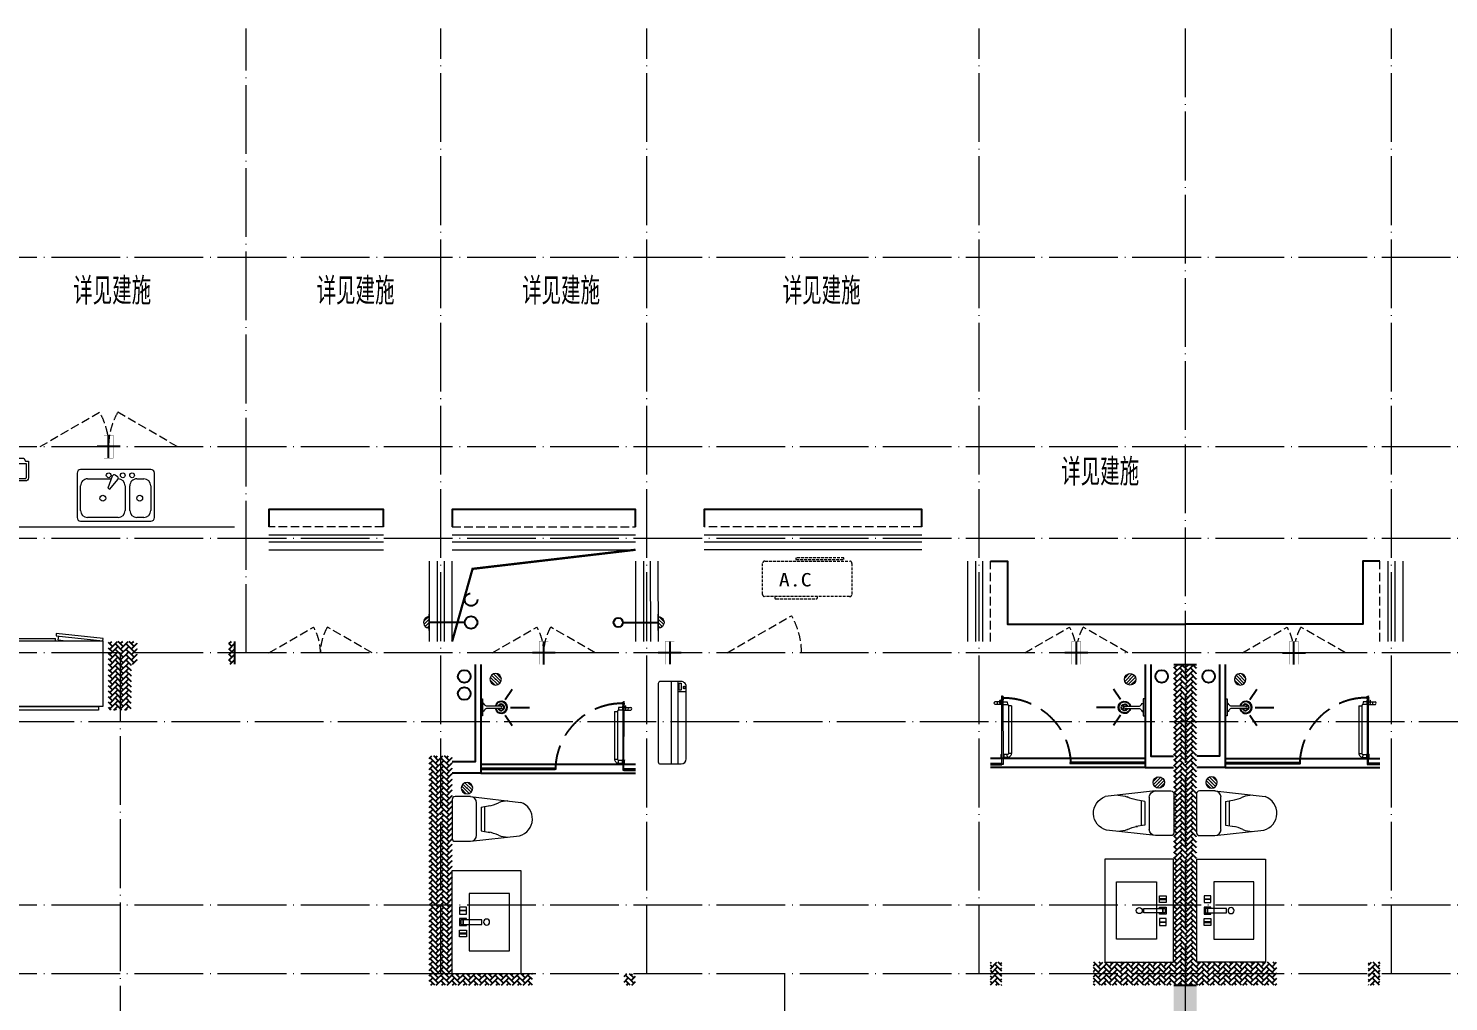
# Model space of a CAD drawing. Extents: x -518115 to 1124316, y -209821 to 1628073.
# Drawn here: x 842817 to 855217, y 447089 to 455582 of the extents above; entities that cross this region are included whole.
import ezdxf

# ---------------------------------------------------------------- set-up
doc = ezdxf.new("R2010")
doc.units = 0
doc.header["$LTSCALE"] = 1000
doc.header["$MEASUREMENT"] = 0
doc.linetypes.add('DASH', pattern=[0.35, 0.25, -0.1])
doc.linetypes.add('DOTE', pattern=[2.42, 2, -0.2, 0.02, -0.2])
for name, color, linetype in [('AH-FURNITURE', 1, 'Continuous'), ('IP-bath&kitchen-JOHNSON', 4, 'Continuous'), ('P-bath&kitchen-JOHNSON', 4, 'Continuous'), ('PUB_TEXT', 4, 'Continuous'), ('VPIPE-中水', 122, 'Continuous'), ('VPIPE-凝结', 150, 'Continuous'), ('VPIPE-废水', 31, 'Continuous'), ('VPIPE-雨水', 4, 'DASH'), ('保温', 6, 'Continuous'), ('建筑-排气道', 9, 'Continuous'), ('机电标识类', 1, 'Continuous'), ('看线', 251, 'Continuous')]:
    doc.layers.add(name, color=color, linetype=linetype)
for name, color, linetype, lineweight in [('DOTE', 19, 'DOTE', 9), ('LVTRY', 1, 'Continuous', 13), ('PUB_HATCH', 8, 'Continuous', 9), ('WINDOW', 144, 'Continuous', 15), ('平面-栏杆', 135, 'Continuous', 15), ('平面-看线', 45, 'Continuous', 15), ('平面-空调室内机', 176, 'Continuous', 9), ('平面-空调预留孔', 173, 'Continuous', 15), ('空调', 76, 'Continuous', 13), ('立面-洞口示意', 152, 'Continuous', 13)]:
    doc.layers.add(name, color=color, linetype=linetype, lineweight=lineweight)
doc.styles.add('_TCH_AXIS', font='COMPLEX', dxfattribs={"bigfont": 'GBCBIG'})
doc.styles.add('DIM_FONT', font='SIMPLEX.shx', dxfattribs={"width": 0.56})
doc.styles.add('黑体', font='')
doc.styles.get('黑体').set_extended_font_data('SimHei')
pattern_1 = [(45, (-445516.58, -596748.81), (0, 47.4157523), [100.584, -33.528]), (135, (-445492.87, -596725.102), (3e-15, 47.4157523), [100.584, -33.528])]
pattern_2 = [(45, (0, 0), (0, 47.4157523), [100.584, -33.528]), (135, (23.708, 23.708), (3e-15, 47.4157523), [100.584, -33.528])]

# ---------------------------------------------------------------- blocks, each defined once
blk = doc.blocks.new('A$C7A951E79')
at = {"layer": 'LVTRY'}
for p, q in [((-7, 49), (-49, 7)), ((0, 28), (-47, -18)), ((0, 0), (-35, -35)), ((0, -71), (0, 71)), ((0, -28), (-18, -47))]:
    blk.add_line(p, q, dxfattribs=at)
blk.add_arc((0, 0), 49.9, 89.9757, 269.9757, dxfattribs=at)
blk.add_point((0, 0), dxfattribs=at)
blk = doc.blocks.new('A$C42425DA4')
blk.add_blockref('A$C7A951E79', (13800, 0))
at = {"xscale": -1}
blk.add_blockref('A$C7A951E79', (15800, 0), dxfattribs=at)
blk = doc.blocks.new('gsergvr')
at = {"layer": '平面-空调预留孔', "linetype": 'DASH', "ltscale": 0.1}
for p, q in [((34075, 17176), (34075, 17166)), ((34085, 17156), (34438, 17156)), ((34448, 17166), (34448, 17176))]:
    blk.add_line(p, q, dxfattribs=at)
blk.add_lwpolyline([(34729, 17176), (33989, 17176, -0.414214), (33969, 17196), (33969, 17466, -0.414214), (33989, 17486), (34729, 17486, -0.414214), (34749, 17466), (34749, 17196, -0.414214)], format="xyb", close=True, dxfattribs=at)
blk.add_lwpolyline([(34679, 17515), (34260, 17515), (34260, 17500), (34679, 17500)], close=True, dxfattribs=at)
for centre, start, end in [((34085, 17166), 180, 270), ((34438, 17166), 270, 0)]:
    blk.add_arc(centre, 10, start, end, dxfattribs=at)
at = {"layer": '平面-空调预留孔', "color": 251, "linetype": 'DASH', "ltscale": 0.1, "true_color": 0x636466, "style": '黑体', "width": 1.2}
blk.add_text('A.C', height=117, dxfattribs=at).set_placement((34111, 17265))
blk = doc.blocks.new('rtyryrtyeeretee')
at = {"layer": '平面-空调预留孔'}
blk.add_blockref('gsergvr', (635673, 326706), dxfattribs=at)
blk = doc.blocks.new('dongkong')
blk.add_wipeout([(-603756, 210771), (-603756, 210571), (-603836, 210571), (-603836, 210771)])
at = {"layer": '机电标识类', "color": 250, "linetype": 'DASH', "ltscale": 400}
for p, q in [((-603796, 210771), (-603796, 210571)), ((-603896, 210671), (-603696, 210671))]:
    blk.add_line(p, q, dxfattribs=at)
at = {"layer": '空调', "color": 6, "linetype": 'DASH', "const_width": 2}
blk.add_lwpolyline([(-603756, 210771), (-603756, 210571), (-603836, 210571), (-603836, 210771)], close=True, dxfattribs=at)
blk = doc.blocks.new('A$C718F517F')
at = {"layer": '保温', "linetype": 'ByBlock', "ltscale": 10}
h = blk.add_hatch(dxfattribs=at)
h.set_pattern_fill('AR-HBONE', color=251, scale=55)
h.set_pattern_definition(pattern_1)
edge = h.paths.add_edge_path()
edge.add_line((200, 5100), (200, 7700))
edge.add_line((200, 7700), (0, 7700))
edge.add_line((0, 7700), (0, 5100))
edge.add_line((0, 5100), (200, 5100))
h = blk.add_hatch(dxfattribs=at)
h.set_pattern_fill('AR-HBONE', color=251, scale=55)
h.set_pattern_definition(pattern_1)
edge = h.paths.add_edge_path()
edge.add_line((900, 4900), (900, 5100))
edge.add_line((900, 5100), (-700, 5100))
edge.add_line((-700, 5100), (-700, 4900))
edge.add_line((-700, 4900), (900, 4900))
at = {"layer": '保温', "linetype": 'Continuous', "ltscale": 10}
h = blk.add_hatch(dxfattribs=at)
h.set_pattern_fill('HEX', color=251, scale=10, angle=90, style=0)
h.set_pattern_definition([(90, (-503782.47, -516048.461), (-16.49778, 1e-15), [9.525, -19.05]), (210, (-503782.47, -516048.461), (8.24889, -14.2874966), [9.525, -19.05]), (150, (-503782.47, -516038.936), (-8.24889, -14.2874966), [9.525, -19.05])])
h.paths.add_polyline_path([(0, 0), (200, 0), (200, 4900), (0, 4900)])
at = {"layer": '保温', "color": 251, "linetype": 'ByBlock', "ltscale": 10}
for p, q in [((0, 7700), (200, 7700)), ((0, 4900), (200, 4900)), ((0, 0), (200, 0))]:
    blk.add_line(p, q, dxfattribs=at)
blk = doc.blocks.new('rrrrrrrrrrrra')
for p, q in [((-112, 459), (-112, 324)), ((253, 484), (-87, 484)), ((278, 324), (278, 459)), ((-112, 324), (-64, -103)), ((-59, 271), (224, 271)), ((278, 324), (228, -116)), ((-21, 232), (-34, 154)), ((191, 200), (-26, 200)), ((186, 232), (-21, 232)), ((186, 232), (199, 154))]:
    blk.add_line(p, q)
for centre, radius, start, end in [((-87, 459), 25, 90, 180), ((253, 459), 25, 0, 90), ((-59, 324), 53.3, 180, 270), ((224, 324), 53.3, 270, 0), ((-323, 210), 294, 333.5369, 351.4828), ((488, 210), 294, 188.5172, 206.4631), ((149, -3), 224, 158.5202, 180), ((16, -3), 224, 0, 21.4798), ((84, -64), 153, 195.0773, 340.1181)]:
    blk.add_arc(centre, radius, start, end)
blk = doc.blocks.new('A$C1E0F638F')
for points in [[(500, 435), (500, 85), (0, 85), (0, 435)], [(270, 30), (230, 30), (230, 195), (270, 195)], [(120, 0), (180, 0), (180, 60), (120, 60)], [(147, 55), (153, 55), (153, 5), (147, 5)], [(230, 30), (270, 30), (270, 10), (230, 10)], [(380, 0), (320, 0), (320, 60), (380, 60)], [(353, 55), (347, 55), (347, 5), (353, 5)]]:
    blk.add_lwpolyline(points, close=True)
blk.add_lwpolyline([(270, 60), (280, 60), (280, 0), (220, 0), (220, 60), (230, 60)])
blk.add_circle((250, 236), 26)
blk = doc.blocks.new('$lvtry$00000171')
for p, q in [((-74, 11), (-11, 74)), ((-70, -27), (27, 70)), ((-53, -53), (53, 53)), ((-27, -70), (70, 27)), ((11, -74), (74, -11))]:
    blk.add_line(p, q)
blk.add_circle((0, 0), 75)
blk.add_point((0, 0))
blk = doc.blocks.new('135')
blk.add_hatch(color=256).paths.add_polyline_path([(5, 2), (4, -1), (-5, 2), (-4, 5)])
for p, q in [((-6, 19), (-3, 19)), ((-3, 19), (-6, 19)), ((-6, 3), (5, -2)), ((-6, 3), (-5, 3)), ((-5, 11), (-5, 31)), ((5, 11), (-5, 11)), ((5, 10), (-5, 10)), ((-5, 3), (-4, 6)), ((-4, 6), (5, 2)), ((0, 0), (0, 39)), ((6, 19), (3, 19)), ((3, 19), (6, 19)), ((4, -1), (5, 2)), ((5, 11), (5, 32)), ((4, -1), (6, -2))]:
    blk.add_line(p, q)
for centre, radius, start, end in [((6, 16), 13.5, 151.0147, 204.8403), ((13, 4), 20.5, 163.0924, 182.0012), ((-6, 4), 1, 184.2275, 248.4661), ((-5, 22), 0.5, 335.7643, 151.0147), ((4, 18), 9.42, 155.7643, 171.9773), ((9, 15), 14.6, 166.278, 198.0953), ((14, 4), 19.5, 163.7443, 182.5269), ((-5, 3), 0.5, 181.9385, 247.2597), ((5, 22), 0.5, 29.8425, 204.574), ((-6, 17), 11.7, 10.475, 24.574), ((-6, 15), 12.4, 338.6449, 16.0476), ((29, 7), 24, 172.9439, 199.2318), ((-6, 16), 13.4, 334.9111, 29.8425), ((26, 6), 20.6, 169.1454, 199.9526), ((6, -1), 1.17, 247.4597, 19.9526), ((6, -1), 0.5, 247.4597, 19.2318)]:
    blk.add_arc(centre, radius, start, end)
blk.add_open_spline([(-5, 31), (-4, 31), (-2, 33), (1, 29), (3, 31), (5, 32)], degree=3, knots=[0, 0, 0, 0, 3.066329, 6.218313, 11.124135, 11.124135, 11.124135, 11.124135])
blk = doc.blocks.new('SDFAWERAWER')
at = {"layer": 'LVTRY', "color": 1}
for p, q in [((593941, -1242210), (593784, -1242595)), ((593965, -1242220), (593807, -1242604)), ((593941, -1242210), (593965, -1242220)), ((593988, -1242191), (593978, -1242214)), ((594007, -1242226), (593978, -1242214)), ((594017, -1242203), (593988, -1242191)), ((594016, -1242220), (594027, -1242193)), ((594016, -1242220), (594022, -1242223)), ((594026, -1242204), (594018, -1242222)), ((594018, -1242222), (594021, -1242220)), ((594025, -1242211), (594021, -1242220)), ((594023, -1242221), (594022, -1242223)), ((594022, -1242223), (594024, -1242222)), ((594023, -1242211), (594030, -1242194)), ((594024, -1242221), (594024, -1242222)), ((594025, -1242211), (594031, -1242197)), ((594027, -1242193), (594033, -1242195)), ((594030, -1242194), (594031, -1242197)), ((594032, -1242197), (594033, -1242195)), ((594033, -1242195), (594034, -1242197)), ((594034, -1242198), (594034, -1242197)), ((594047, -1242201), (594036, -1242229)), ((594036, -1242229), (594039, -1242230)), ((594037, -1242211), (594088, -1242232)), ((594039, -1242230), (594045, -1242214)), ((594039, -1242230), (594042, -1242228)), ((594042, -1242228), (594051, -1242205)), ((594050, -1242202), (594043, -1242218)), ((594047, -1242201), (594050, -1242202)), ((594050, -1242202), (594051, -1242205)), ((594057, -1242246), (594067, -1242223)), ((594028, -1242234), (594078, -1242255)), ((593784, -1242595), (593807, -1242604)), ((593803, -1242641), (593813, -1242618)), ((593803, -1242641), (593833, -1242653)), ((593813, -1242618), (593842, -1242630)), ((593842, -1242630), (593833, -1242653)), ((593834, -1242656), (593833, -1242653)), ((593845, -1242629), (593834, -1242656)), ((593836, -1242657), (593834, -1242656)), ((593848, -1242630), (593836, -1242657)), ((593845, -1242629), (593842, -1242630)), ((593848, -1242630), (593845, -1242629)), ((593847, -1242662), (593858, -1242634)), ((593847, -1242662), (593850, -1242663)), ((593850, -1242663), (593861, -1242635)), ((593852, -1242662), (593862, -1242637)), ((593858, -1242634), (593861, -1242635)), ((593861, -1242635), (593862, -1242637))]:
    blk.add_line(p, q, dxfattribs=at)
blk.add_lwpolyline([(593823, -1242717), (594046, -1242174), (594037, -1242170), (593814, -1242713)], close=True, dxfattribs=at)
blk.add_arc((594075, -1242240), 15.3, 281.7932, 33.7019, dxfattribs=at)
for centre, major_axis, start_param, end_param in [((593974, -1242224), (3.93, 9.6), 0, 1.570796), ((593817, -1242608), (13.5, 33.1), 1.570796, 3.141593), ((593817, -1242608), (3.93, 9.6), 1.570796, 3.141593)]:
    blk.add_ellipse(centre, major_axis=major_axis, ratio=1, start_param=start_param, end_param=end_param, dxfattribs=at)
at = {"layer": 'P-bath&kitchen-JOHNSON', "color": 8, "linetype": 'DASH'}
blk.add_arc((593810, -1242714), 586, 67.5369, 157.1325, dxfattribs=at)
at = {"layer": 'LVTRY', "color": 1, "xscale": -1, "rotation": 157.7329157530927}
blk.add_blockref('135', (594045, -1242162), dxfattribs=at)
blk = doc.blocks.new('A$C5DCB2F21')
at = {"layer": 'IP-bath&kitchen-JOHNSON', "color": 8}
for p, q in [((-68, -213), (-158, -275)), ((68, -213), (158, -275)), ((0, -261), (0, -425))]:
    blk.add_line(p, q, dxfattribs=at)
at = {"layer": 'IP-bath&kitchen-JOHNSON', "color": 250}
for centre, major_axis, ratio, start_param, end_param in [((0, -179), (-51, 0), 0.990052, -1.36297, 4.504563), ((0, -178), (-26.8, 0), 0.994812, -1.167677, 4.309269)]:
    blk.add_ellipse(centre, major_axis=major_axis, ratio=ratio, start_param=start_param, end_param=end_param, dxfattribs=at)
at = {"layer": 'LVTRY', "color": 1}
for p, q in [((74, 0), (-74, 0)), ((-10, -174), (-10, -49)), ((11, -174), (11, -49))]:
    blk.add_line(p, q, dxfattribs=at)
blk.add_lwpolyline([(74, 0), (74, -16), (-74, -16), (-74, 0)], dxfattribs=at)
for points in [[(-26, -31, -0.364142), (-38, -16, -0.020495)], [(-10, -49, 0.214893), (-26, -31, 7.649644)], [(11, -49, -0.21439), (26, -31, -7.649644)], [(26, -31, 0.364142), (38, -16, 0.020495)]]:
    blk.add_lwpolyline(points, format="xyb", dxfattribs=at)
blk.add_arc((0, -174), 10.5, 180, 0, dxfattribs=at)
for centre, major_axis, ratio, start_param, end_param in [((0, -181), (53.6, 0), 0.987577, 1.76809, 7.656688), ((-12, -165), (0, 1.43), 0.85, -1.570796, 4.712389), ((-12, -189), (0, 1.43), 0.85, 4.712389, 10.995574), ((12, -165), (0, 1.43), 0.85, 4.712389, 10.995574), ((12, -189), (0, 1.43), 0.85, 4.712389, 10.995574)]:
    blk.add_ellipse(centre, major_axis=major_axis, ratio=ratio, start_param=start_param, end_param=end_param, dxfattribs=at)
blk = doc.blocks.new('DSGDFGF')
at = {"layer": 'IP-bath&kitchen-JOHNSON'}
for p, q in [((676542, 342985), (677892, 342985)), ((676542, 342950), (677192, 342950)), ((676542, 342940), (677192, 342940)), ((676542, 342905), (677892, 342905)), ((677192, 342940), (677192, 342950)), ((677892, 342940), (677792, 342940)), ((677792, 342930), (677792, 342940)), ((677892, 342930), (677792, 342930))]:
    blk.add_line(p, q, dxfattribs=at)
at = {"layer": 'IP-bath&kitchen-JOHNSON', "color": 8}
for points in [[(676542, 343855), (676542, 342905), (676292, 342905)], [(676492, 343855), (676492, 343005), (676292, 343005)]]:
    blk.add_lwpolyline(points, dxfattribs=at)
at = {"layer": 'LVTRY', "color": 1}
blk.add_lwpolyline([(676892, 341155), (676292, 341155), (676292, 342055), (676892, 342055)], close=True, dxfattribs=at)
at = {"layer": 'IP-bath&kitchen-JOHNSON'}
for name, p, rotation in [('A$C5DCB2F21', (676542, 343480), 90.00848852444699), ('SDFAWERAWER', (-342526, 1268091), 22.25976934310714)]:
    blk.add_blockref(name, p, dxfattribs=dict(at, rotation=rotation))
at = {"layer": 'LVTRY', "xscale": -0.6666666667107826, "yscale": 0.6666666667107826}
for p in [(676672, 343725), (676422, 342775)]:
    blk.add_blockref('$lvtry$00000171', p, dxfattribs=at)
at = {"layer": 'LVTRY', "color": 1, "extrusion": (0, 0, -1), "xscale": -1, "zscale": -1, "rotation": 270}
blk.add_blockref('rrrrrrrrrrrra', (-676776, 342423), dxfattribs=at)
at = {"layer": 'LVTRY', "color": 1, "xscale": -1, "rotation": 270}
blk.add_blockref('A$C1E0F638F', (676357, 341356), dxfattribs=at)
blk = doc.blocks.new('A$C001338C2')
for p, q in [((0, 249), (0, 22)), ((845, 304), (55, 304)), ((109, 215), (109, 304)), ((900, 22), (900, 249)), ((22, 0), (878, 0))]:
    blk.add_line(p, q)
at = {"lineweight": 5}
for p, q in [((900, 215), (0, 215)), ((900, 143), (0, 143))]:
    blk.add_line(p, q, dxfattribs=at)
for points in [[(89, 226), (22, 226, -0.414214), (17, 232), (17, 243, -0.414214), (22, 249), (89, 249, -0.414214), (95, 243), (95, 232, -0.414214)], [(73, 275), (57, 275, -0.414214), (51, 281), (51, 283, -0.414214), (57, 289), (73, 289, -0.414214), (79, 283), (79, 281, -0.414214)]]:
    blk.add_lwpolyline(points, format="xyb", close=True)
for centre, radius, start, end in [((55, 249), 55, 90, 180), ((845, 249), 55, 360, 90), ((22, 22), 22, 180, 270), ((878, 22), 22, 270, 360)]:
    blk.add_arc(centre, radius, start, end)
blk = doc.blocks.new('GDFGDGRD')
at = {"layer": '保温', "linetype": 'ByBlock', "ltscale": 10}
h = blk.add_hatch(dxfattribs=at)
h.set_pattern_fill('AR-HBONE', color=251, scale=55)
h.set_pattern_definition(pattern_2)
h.paths.add_polyline_path([(436215, 372424), (436217, 373024), (436417, 373024), (436415, 372424)])
h = blk.add_hatch(dxfattribs=at)
h.set_pattern_fill('AR-HBONE', color=251, scale=55)
h.set_pattern_definition(pattern_2)
h.paths.add_polyline_path([(436417, 372824), (436417, 373024), (436467, 373024), (436467, 372824)])
h = blk.add_hatch(dxfattribs=at)
h.set_pattern_fill('AR-HBONE', color=251, scale=55)
h.set_pattern_definition(pattern_2)
h.paths.add_polyline_path([(437267, 372824), (437267, 373024), (437317, 373024), (437317, 372824)])
h = blk.add_hatch(dxfattribs=at)
h.set_pattern_fill('AR-HBONE', color=251, scale=55)
h.set_pattern_definition(pattern_2)
h.paths.add_polyline_path([(439017, 370024), (439017, 372024), (439217, 372024), (439217, 370024)])
h = blk.add_hatch(dxfattribs=at)
h.set_pattern_fill('AR-HBONE', color=251, scale=55)
h.set_pattern_definition(pattern_2)
h.paths.add_polyline_path([(443916, 370024), (443916, 370224), (444016, 370224), (444016, 370024)])
h = blk.add_hatch(dxfattribs=at)
h.set_pattern_fill('AR-HBONE', color=251, scale=55)
h.set_pattern_definition(pattern_2)
h.paths.add_polyline_path([(439217, 370024), (439217, 370124), (439917, 370124), (439917, 370024)])
h = blk.add_hatch(dxfattribs=at)
h.set_pattern_fill('AR-HBONE', color=251, scale=55)
h.set_pattern_definition(pattern_2)
h.paths.add_polyline_path([(440717, 370024), (440717, 370124), (440817, 370124), (440817, 370024)])
at = {"layer": '保温', "color": 251, "linetype": 'ByBlock', "ltscale": 10}
blk.add_line((437317, 373024), (437317, 372824), dxfattribs=at)
blk = doc.blocks.new('GDGDRGDGRD')
at = {"layer": 'IP-bath&kitchen-JOHNSON'}
for p, q in [((490533, 524228), (491883, 524228)), ((490533, 524193), (491183, 524193)), ((490533, 524183), (491183, 524183)), ((491183, 524183), (491183, 524193)), ((491883, 524183), (491783, 524183)), ((491783, 524173), (491783, 524183)), ((491883, 524173), (491783, 524173)), ((490533, 524148), (491883, 524148))]:
    blk.add_line(p, q, dxfattribs=at)
at = {"layer": 'IP-bath&kitchen-JOHNSON', "color": 8}
for points in [[(490533, 525048), (490533, 524148), (490283, 524148)], [(490483, 525048), (490483, 524248), (490283, 524248)]]:
    blk.add_lwpolyline(points, dxfattribs=at)
at = {"layer": 'LVTRY', "color": 1}
blk.add_lwpolyline([(490883, 522448), (490283, 522448), (490283, 523348), (490883, 523348)], close=True, dxfattribs=at)
at = {"layer": 'IP-bath&kitchen-JOHNSON'}
for name, p, rotation in [('A$C5DCB2F21', (490533, 524673), 90.008488524447), ('SDFAWERAWER', (-528536, 1449334), 22.25976934310711)]:
    blk.add_blockref(name, p, dxfattribs=dict(at, rotation=rotation))
at = {"layer": 'LVTRY', "xscale": -0.6666666667107826, "yscale": 0.6666666667107826}
for p in [(490663, 524918), (490413, 524018)]:
    blk.add_blockref('$lvtry$00000171', p, dxfattribs=at)
at = {"layer": 'LVTRY', "color": 1, "extrusion": (0, 0, -1), "xscale": -1, "zscale": -1, "rotation": 270}
blk.add_blockref('rrrrrrrrrrrra', (-490766, 523666), dxfattribs=at)
at = {"layer": 'LVTRY', "color": 1, "xscale": -1, "rotation": 270}
blk.add_blockref('A$C1E0F638F', (490347, 522649), dxfattribs=at)
blk = doc.blocks.new('rtyg7uyhg')
at = {"layer": 'LVTRY'}
for p, q in [((193590, 45458), (193590, 45069)), ((194235, 45489), (193621, 45489)), ((193682, 45407), (193888, 45407)), ((193896, 45430), (193858, 45326)), ((193875, 45316), (193946, 45401)), ((193926, 45440), (193940, 45432)), ((194112, 45407), (194173, 45407)), ((194265, 45069), (194265, 45458)), ((193621, 45131), (193621, 45346)), ((193858, 45326), (193875, 45316)), ((194010, 45346), (194010, 45131)), ((194051, 45131), (194051, 45346)), ((194235, 45346), (194235, 45131)), ((193621, 45039), (194235, 45039)), ((193948, 45069), (193682, 45069)), ((194173, 45069), (194112, 45069))]:
    blk.add_line(p, q, dxfattribs=at)
for centre, radius in [((193866, 45438), 20.5), ((193989, 45438), 20.5), ((194071, 45438), 20.5), ((193815, 45238), 25.6), ((194137, 45238), 25.6)]:
    blk.add_circle(centre, radius, dxfattribs=at)
for centre, radius, start, end in [((193621, 45458), 30.7, 90, 180), ((193682, 45346), 61.4, 90, 180), ((193916, 45423), 20.5, 60, 159.4623), ((193930, 45414), 20.5, 320.5377, 60), ((193948, 45346), 61.4, 360, 90), ((194112, 45346), 61.4, 90, 180), ((194173, 45346), 61.4, 360, 90), ((194235, 45458), 30.7, 360, 90), ((193621, 45069), 30.7, 180, 270), ((193682, 45131), 61.4, 180, 270), ((193948, 45131), 61.4, 270, 360), ((194112, 45131), 61.4, 180, 270), ((194173, 45131), 61.4, 270, 360), ((194235, 45069), 30.7, 270, 360)]:
    blk.add_arc(centre, radius, start, end, dxfattribs=at)
at = {"layer": 'LVTRY', "style": 'DIM_FONT', "width": 0.8, "flags": 9}
for tag in ['YSIZE', 'XSIZE']:
    blk.add_attdef(tag, (193928, 45488), '', height=0.5, rotation=90, dxfattribs=at)
blk = doc.blocks.new('A$C60D053AF')
at = {"layer": 'AH-FURNITURE', "color": 8}
for p, q in [((233, -90), (128, -90)), ((233, -110), (128, -110)), ((193, -71), (328, -71)), ((193, -91), (328, -91)), ((245, -129), (245, -122)), ((265, -129), (265, -122)), ((342, -97), (370, -143)), ((356, -83), (384, -129)), ((255, -281), (255, -251)), ((255, -281), (393, -281)), ((393, -281), (393, -251))]:
    blk.add_line(p, q, dxfattribs=at)
for points in [[(170, -68, 1), (170, -94), (193, -94), (193, -68)], [(234, -251), (414, -251, 0.414214), (424, -241), (424, -111, 0.414214), (414, -101), (234, -101, 0.414214), (224, -111), (224, -241, 0.414214)], [(268, -122), (268, -107, 0.414214), (248, -87), (233, -87), (233, -113), (242, -113), (242, -122)], [(242, -152, 1), (268, -152), (268, -129), (242, -129)], [(384, -161, 1), (402, -143), (386, -127), (368, -145)]]:
    blk.add_lwpolyline(points, format="xyb", close=True, dxfattribs=at)
for centre, radius in [((100, -100), 30), ((255, -152), 15), ((255, -152), 10), ((393, -152), 15), ((393, -152), 10)]:
    blk.add_circle(centre, radius, dxfattribs=at)
for radius in [40, 20]:
    blk.add_arc((328, -111), radius, 45, 90, dxfattribs=at)
blk = doc.blocks.new('A-Kitchen-7')
at = {"layer": 'LVTRY'}
for p, q in [((-519, 780), (-7, 834)), ((-515, 756), (-519, 780)), ((-4, 811), (-515, 756)), ((-29, 767), (-35, 806)), ((-7, 834), (-4, 811)), ((515, 780), (0, 780)), ((0, 756), (0, 780)), ((515, 756), (515, 780)), ((515, 756), (-515, 756)), ((-515, 756), (-515, 40)), ((-486, 761), (-485, 756)), ((-29, 767), (-112, 756)), ((515, 40), (515, 756)), ((-515, 40), (515, 40))]:
    blk.add_line(p, q, dxfattribs=at)
blk.add_lwpolyline([(-469, 40), (-469, 0), (469, 0), (469, 40)], close=True, dxfattribs=at)
blk = doc.blocks.new('*U66')
h = blk.add_hatch(color=5)
h.set_gradient(color1=(0, 0, 255), rotation=180, tint=1)
h.paths.add_polyline_path([(0, 0), (-6.35, -6.35), (-6.35, -2.159), (-15, -2.159), (-15, 2.159), (-6.35, 2.159), (-6.35, 6.35)])
at = {"color": 0, "linetype": 'Continuous'}
blk.add_lwpolyline([(0, 0), (-6.35, -6.35), (-6.35, -2.159), (-15, -2.159), (-15, 2.159), (-6.35, 2.159), (-6.35, 6.35)], close=True, dxfattribs=at)
blk = doc.blocks.new('sgrsefv')
at = {"layer": 'PUB_HATCH'}
blk.add_hatch(color=256, dxfattribs=at).paths.add_polyline_path([(1112933, 840916), (1112933, 840646), (1113073, 840646), (1113073, 840661), (1112968, 840661), (1112948, 840681), (1112948, 840881), (1112968, 840901), (1113288, 840901), (1113308, 840881), (1113308, 840681), (1113288, 840661), (1113183, 840661), (1113183, 840646), (1113323, 840646), (1113323, 840916)])
at = {"layer": 'LVTRY', "color": 1}
for p, q in [((1113073, 840661), (1113073, 840646)), ((1113183, 840661), (1113183, 840646))]:
    blk.add_line(p, q, dxfattribs=at)
for points in [[(1112918, 840931), (1113338, 840931), (1113338, 840631), (1112918, 840631)], [(1112933, 840916), (1113323, 840916), (1113323, 840646), (1112933, 840646)], [(1113288, 840661), (1112968, 840661), (1112948, 840681), (1112948, 840881), (1112968, 840901), (1113288, 840901), (1113308, 840881), (1113308, 840681), (1113288, 840661)]]:
    blk.add_lwpolyline(points, close=True, dxfattribs=at)
at = {"layer": '立面-洞口示意'}
blk.add_lwpolyline([(1112918, 840931), (1113182, 840837), (1113338, 840631)], dxfattribs=at)
at = {"layer": '建筑-排气道', "xscale": -5, "yscale": 5, "zscale": 5, "rotation": 270}
blk.add_blockref('*U66', (1113118, 840599), dxfattribs=at)
blk = doc.blocks.new('FRSDFDGDGDRGDR')
at = {"layer": '平面-空调预留孔'}
for p, q in [((699612, 775044), (699612, 775441)), ((699619, 775448), (699746, 775448)), ((699746, 775448), (699746, 775355)), ((699720, 775342), (699720, 775143)), ((699727, 775349), (699740, 775349)), ((699727, 775136), (699740, 775136)), ((699746, 775130), (699746, 775037)), ((699746, 775037), (699619, 775037))]:
    blk.add_line(p, q, dxfattribs=at)
blk.add_lwpolyline([(699766, 775167), (699793, 775154), (699793, 775057), (699766, 775044), (699766, 775018), (699619, 775018, -0.414214), (699593, 775044), (699593, 775441, -0.414214), (699619, 775468), (699766, 775468), (699766, 775441), (699793, 775428), (699793, 775332), (699766, 775318)], format="xyb", close=True, dxfattribs=at)
for centre, radius in [((699740, 775243), 15.8), ((699740, 775332), 10.6), ((699740, 775154), 10.6)]:
    blk.add_circle(centre, radius, dxfattribs=at)
for centre, start, end in [((699619, 775441), 90, 180), ((699727, 775342), 90, 180), ((699740, 775355), 270, 360), ((699727, 775143), 180, 270), ((699740, 775130), 0, 90), ((699619, 775044), 180, 270)]:
    blk.add_arc(centre, 6.6, start, end, dxfattribs=at)
blk = doc.blocks.new('GDGDRGDRGRD')
at = {"layer": 'LVTRY', "color": 251}
for p, q in [((430081, 371515), (429865, 371758)), ((430335, 371758), (429865, 371758)), ((429865, 371758), (429865, 370858)), ((430235, 370858), (430235, 371758)), ((430335, 371515), (430081, 371515)), ((430081, 371515), (430081, 371100)), ((429865, 370858), (430081, 371100)), ((430081, 371100), (430335, 371100)), ((429865, 370858), (430335, 370858))]:
    blk.add_line(p, q, dxfattribs=at)
at = {"layer": 'LVTRY'}
for p, q in [((429915, 370948), (429915, 371668)), ((429925, 371678), (430325, 371678)), ((429995, 371628), (429995, 371418)), ((430000, 371628), (430000, 371418)), ((430290, 371638), (430005, 371638)), ((430290, 371633), (430005, 371633)), ((430045, 371658), (430045, 371568)), ((430050, 371658), (430045, 371658)), ((430050, 371568), (430050, 371658)), ((430195, 371418), (430195, 371628)), ((430200, 371418), (430200, 371628)), ((430235, 371668), (430235, 370948)), ((429975, 371526), (430102, 371526)), ((429975, 371521), (429975, 371526)), ((430102, 371521), (429975, 371521)), ((430045, 371568), (430050, 371568)), ((430220, 371526), (430092, 371526)), ((430092, 371526), (430092, 371521)), ((430092, 371521), (430220, 371521)), ((430102, 371526), (430102, 371521)), ((430220, 371521), (430220, 371526)), ((430235, 371100), (430235, 371515)), ((430005, 371413), (430290, 371413)), ((430005, 371408), (430290, 371408)), ((430045, 371388), (430045, 371478)), ((430045, 371478), (430050, 371478)), ((430050, 371388), (430045, 371388)), ((430050, 371478), (430050, 371388)), ((429935, 371358), (429974, 371358)), ((429935, 371258), (429974, 371258)), ((429955, 371339), (429955, 371378)), ((429955, 371239), (429955, 371278)), ((429995, 370988), (429995, 371198)), ((430000, 370988), (430000, 371198)), ((430005, 371208), (430290, 371208)), ((430005, 371203), (430290, 371203)), ((430045, 371228), (430045, 371138)), ((430050, 371228), (430045, 371228)), ((430045, 371138), (430050, 371138)), ((430050, 371138), (430050, 371228)), ((430195, 371198), (430195, 370988)), ((430200, 371198), (430200, 370988)), ((430102, 371096), (429975, 371096)), ((429975, 371096), (429975, 371091)), ((429975, 371091), (430102, 371091)), ((430045, 370958), (430045, 371048)), ((430045, 371048), (430050, 371048)), ((430050, 371048), (430050, 370958)), ((430092, 371091), (430092, 371096)), ((430092, 371096), (430220, 371096)), ((430220, 371091), (430092, 371091)), ((430102, 371091), (430102, 371096)), ((430220, 371096), (430220, 371091)), ((430325, 370938), (429925, 370938)), ((430290, 370983), (430005, 370983)), ((430290, 370978), (430005, 370978)), ((430050, 370958), (430045, 370958))]:
    blk.add_line(p, q, dxfattribs=at)
blk.add_lwpolyline([(429609, 370758), (429735, 370758), (429735, 371758), (427635, 371758)], dxfattribs=at)
for centre, radius in [((430147, 371523), 29.7), ((430147, 371523), 11.7), ((429955, 371358), 17), ((429955, 371258), 17), ((430147, 371093), 29.7), ((430147, 371093), 11.7)]:
    blk.add_circle(centre, radius, dxfattribs=at)
for centre, radius, start, end in [((429925, 371668), 10, 90, 180), ((430005, 371628), 10, 90, 180), ((430005, 371628), 5, 90, 180), ((430190, 371628), 10, 0, 90), ((430190, 371628), 5, 0, 90), ((430225, 371668), 10, 0, 90), ((430047, 371523), 56.7, 2.2742, 87.7258), ((430047, 371523), 52.2, 2.4704, 87.5296), ((430047, 371523), 56.7, 272.2742, 357.7258), ((430047, 371523), 52.2, 272.4704, 357.5296), ((430147, 371523), 56.7, 92.2742, 177.7258), ((430147, 371523), 56.7, 182.2742, 267.7258), ((430147, 371523), 52.2, 92.4704, 177.5296), ((430147, 371523), 52.2, 182.4704, 267.5296), ((430005, 371418), 10, 180, 270), ((430005, 371418), 5, 180, 270), ((430190, 371418), 5, 270, 0), ((430190, 371418), 10, 270, 0), ((430005, 371198), 10, 90, 180), ((430005, 371198), 5, 90, 180), ((430047, 371093), 56.7, 2.2742, 87.7258), ((430047, 371093), 52.2, 2.4704, 87.5296), ((430147, 371093), 56.7, 92.2742, 177.7258), ((430147, 371093), 52.2, 92.4704, 177.5296), ((430190, 371198), 10, 0, 90), ((430190, 371198), 5, 0, 90), ((430047, 371093), 56.7, 272.2742, 357.7258), ((430047, 371093), 52.2, 272.4704, 357.5296), ((430147, 371093), 56.7, 182.2742, 267.7258), ((430147, 371093), 52.2, 182.4704, 267.5296), ((429925, 370948), 10, 180, 270), ((430005, 370988), 10, 180, 270), ((430005, 370988), 5, 180, 270), ((430190, 370988), 5, 270, 0), ((430190, 370988), 10, 270, 0), ((430225, 370948), 10, 270, 0)]:
    blk.add_arc(centre, radius, start, end, dxfattribs=at)
at = {"xscale": -1}
blk.add_blockref('rtyg7uyhg', (622600, 326770), dxfattribs=at)
at = {"xscale": -1, "rotation": 270}
blk.add_blockref('FRSDFDGDGDRGDR', (-345583, -327434), dxfattribs=at)
for name, p, rotation in [('A$C60D053AF', (430135, 372358), 270), ('sgrsefv', (1543253, 1211090), 180)]:
    blk.add_blockref(name, p, dxfattribs=dict(rotation=rotation))
at = {"layer": 'LVTRY', "color": 1, "extrusion": (0, 0, -1), "xscale": -0.7999999999883585, "yscale": 0.7999999999883585, "zscale": -0.7999999999883585}
blk.add_blockref('A-Kitchen-7', (-429197, 370159), dxfattribs=at)
blk = doc.blocks.new('GDGDGDSDA')
at = {"layer": 'DOTE', "linetype": 'DOTE', "ltscale": 0.3}
for p, q in [((436135, 370658), (436135, 376108)), ((437835, 367858), (437835, 376108)), ((439635, 367858), (439635, 376108)), ((442535, 367858), (442535, 376108)), ((444335, 376108), (444335, 359558)), ((446135, 367858), (446135, 376108)), ((471335, 374108), (417335, 374108)), ((471335, 372458), (417335, 372458)), ((471335, 371658), (417335, 371658)), ((471335, 370658), (417335, 370658)), ((435035, 370658), (435035, 359558)), ((417335, 370059), (471335, 370059)), ((471335, 368458), (417335, 368458)), ((471335, 367858), (417335, 367858)), ((440835, 367858), (440835, 359558))]:
    blk.add_line(p, q, dxfattribs=at)

msp = doc.modelspace()

# ---------------------------------------------------------------- linework, layer by layer
at = {"color": 6, "const_width": 20}
msp.add_lwpolyline([(846516.3, 450232.1), (846694.5, 450865.5), (848116.6, 451032.1)], dxfattribs=at)
at = {"layer": 'VPIPE-中水', "linetype": 'Continuous'}
for centre in [(846621.8, 449927.1), (852711.4, 449927.1), (853121.7, 449927.1), (846621.8, 449777.1)]:
    msp.add_circle(centre, 55, dxfattribs=at)
at = {"layer": 'VPIPE-凝结', "ltscale": 0.1}
for p, q in [((846626.6, 450397.6), (846316.8, 450397.6)), ((848006.6, 450397.6), (848316.8, 450397.6))]:
    msp.add_line(p, q, dxfattribs=at)
at = {"layer": 'VPIPE-凝结'}
msp.add_circle((847966.6, 450397.6), 40, dxfattribs=at)
at = {"layer": 'VPIPE-废水'}
msp.add_circle((846681.6, 450397.1), 55, dxfattribs=at)
at = {"layer": 'VPIPE-雨水'}
msp.add_circle((846681.6, 450597.1), 55, dxfattribs=at)
at = {"layer": 'WINDOW', "color": 250, "linetype": 'DASH', "ltscale": 0.3}
for points in [[(848916.6, 450132.1), (849479.7, 450456.7, -0.1314846), (849566.6, 450132.1)], [(844916.6, 450132.1), (845306.3, 450357, -0.1316053), (845366.6, 450132.1)], [(845816.6, 450132.1), (845426.8, 450357, 0.1316053), (845366.6, 450132.1)], [(851516.5, 450132.1), (851906.2, 450357, -0.1316053), (851966.5, 450132.1)], [(852416.5, 450132.1), (852026.7, 450357, 0.1316053), (851966.5, 450132.1)], [(853416.7, 450132.1), (853806.4, 450357, -0.1316053), (853866.7, 450132.1)], [(854316.7, 450132.1), (853926.9, 450357, 0.1316053), (853866.7, 450132.1)]]:
    msp.add_lwpolyline(points, format="xyb", dxfattribs=at)
at = {"layer": '平面-栏杆'}
for points in [[(844916.6, 451162.2), (845916.6, 451162.4)], [(846516.6, 451162.1), (848116.6, 451162.4)], [(848716.6, 451162.1), (850616.6, 451162.4)], [(844916.6, 451102.2), (845916.6, 451102.4)], [(846516.6, 451102.1), (848116.6, 451102.4)], [(848716.6, 451102.1), (850616.6, 451102.4)], [(846386.6, 450932.1), (846386.9, 450232.1)], [(846446.6, 450932.1), (846446.9, 450232.1)], [(848186.6, 450932.1), (848186.9, 450232.1)], [(848246.6, 450932.1), (848246.9, 450232.1)], [(851086.3, 450932.1), (851086.6, 450232.1)], [(851146.3, 450932.1), (851146.6, 450232.1)], [(854686.9, 450932.1), (854686.6, 450232.1)], [(854746.9, 450932.1), (854746.6, 450232.1)]]:
    msp.add_lwpolyline(points, dxfattribs=at)
at = {"layer": '平面-看线'}
for p, q in [((846516.9, 450232.1), (846516.6, 450932.1)), ((848316.9, 450232.1), (848316.6, 450932.1))]:
    msp.add_line(p, q, dxfattribs=at)
at = {"layer": '平面-看线', "linetype": 'DASH', "ltscale": 0.3}
for p, q in [((851216.6, 450232.1), (851216.3, 450932.1)), ((854616.6, 450232.1), (854616.9, 450932.1))]:
    msp.add_line(p, q, dxfattribs=at)
for points in [[(845916.6, 451232.1), (844916.6, 451232.1)], [(846516.6, 451232.1), (848116.6, 451232.1)], [(850616.6, 451232.1), (848716.6, 451232.1)]]:
    msp.add_lwpolyline(points, dxfattribs=at)
at = {"layer": '平面-看线'}
for points in [[(844916.6, 451032.1), (845916.6, 451032.1)], [(846516.6, 451032.1), (848116.6, 451032.1)], [(850616.6, 451032.1), (848716.6, 451032.1)], [(846316.6, 450932.1), (846316.9, 450232.1)], [(848116.6, 450932.1), (848116.9, 450232.1)], [(851016.3, 450932.1), (851016.6, 450232.1)], [(854816.9, 450932.1), (854816.6, 450232.1)]]:
    msp.add_lwpolyline(points, dxfattribs=at)
at = {"layer": '看线', "color": 202, "ltscale": 0.5}
for points in [[(845916.6, 451232.1), (845916.6, 451382.1), (844916.6, 451382.1), (844916.6, 451232.1)], [(848116.6, 451232.1), (848116.6, 451382.1), (846516.6, 451382.1), (846516.6, 451232.1)], [(850616.6, 451232.1), (850616.6, 451382.1), (848716.6, 451382.1), (848716.6, 451232.1)], [(851216.3, 450932.1), (851366.3, 450932.1), (851366.3, 450382.1), (852916.6, 450382.1)], [(854616.9, 450932.1), (854466.9, 450932.1), (854466.9, 450382.1), (852916.6, 450382.1)]]:
    msp.add_lwpolyline(points, dxfattribs=at)

# ---------------------------------------------------------------- block references
for name, p in [('rtyryrtyeeretee', (179584.7, 106741.1)), ('A$C42425DA4', (832516.4, 450397.6)), ('A$C718F517F', (852816.6, 442332.1))]:
    msp.add_blockref(name, p)
at = {"xscale": -1}
msp.add_blockref('GDFGDGRD', (1298533.2, 77208.4), dxfattribs=at)
at = {"layer": '平面-空调室内机', "ltscale": 0.3, "rotation": 180}
msp.add_blockref('dongkong', (239720.5, 662602.9), dxfattribs=at)
at = {"layer": '平面-空调预留孔', "xscale": 0.8000000000465648, "yscale": 0.8000000000465648, "zscale": 0.8000000000465648, "rotation": 270.0000002334302}
msp.add_blockref('A$C001338C2', (848316.6, 449882.4), dxfattribs=at)

# ---------------------------------------------------------------- texts
at = {"layer": 'PUB_TEXT', "style": '_TCH_AXIS'}
for p in [(843207.8, 453172), (845332.9, 453172), (847127, 453172), (849402.3, 453172), (851834.2, 451592)]:
    msp.add_text('详见建施', height=236.31, dxfattribs=at).set_placement(p)

# ---------------------------------------------------------------- next in the draw order: linework, layer by layer
at = {"layer": 'WINDOW', "color": 250, "linetype": 'DASH', "ltscale": 0.3}
for points in [[(842918.4, 451932.1), (843438, 452232.1, -0.1316523), (843518.4, 451932.1)], [(844116.6, 451932.1), (843597, 452232.1, 0.1316523), (843516.6, 451932.1)]]:
    msp.add_lwpolyline(points, format="xyb", dxfattribs=at)

# ---------------------------------------------------------------- next in the draw order: block references
at = {"xscale": -1}
msp.add_blockref('GDGDRGDRGRD', (1272251.4, 79473.8), dxfattribs=at)
at = {"layer": '平面-空调室内机', "ltscale": 0.3, "xscale": -1}
msp.add_blockref('dongkong', (244620.3, 239461.4), dxfattribs=at)
at = {"layer": '平面-空调室内机', "ltscale": 0.3, "rotation": 180}
msp.add_blockref('dongkong', (248170.5, 660803), dxfattribs=at)
at = {"layer": '平面-空调室内机', "ltscale": 0.3, "xscale": -1, "rotation": 180}
msp.add_blockref('dongkong', (1457662.6, 660803), dxfattribs=at)

# ---------------------------------------------------------------- next in the draw order: block references
for name, p in [('DSGDFGF', (170224.3, 106176.8)), ('GDGDRGDGRD', (362734.1, -75016.4))]:
    msp.add_blockref(name, p)
at = {"xscale": -1}
msp.add_blockref('GDGDRGDGRD', (1343098.9, -75016.4), dxfattribs=at)

# ---------------------------------------------------------------- next in the draw order: block references
at = {"layer": '平面-空调室内机', "ltscale": 0.3, "rotation": 180}
msp.add_blockref('dongkong', (243520.5, 660802.9), dxfattribs=at)

# ---------------------------------------------------------------- next in the draw order: linework, layer by layer
at = {"layer": 'WINDOW', "color": 250, "linetype": 'DASH', "ltscale": 0.3}
for points in [[(846866.5, 450132.1), (847256.2, 450357, -0.1316053), (847316.5, 450132.1)], [(847766.5, 450132.1), (847376.7, 450357, 0.1316053), (847316.5, 450132.1)]]:
    msp.add_lwpolyline(points, format="xyb", dxfattribs=at)

# ---------------------------------------------------------------- next in the draw order: block references
for name, p in [('GDGDGDSDA', (408581.8, 79473.8)), ('GDFGDGRD', (407300, 77208.4))]:
    msp.add_blockref(name, p)

doc.saveas('drawing.dxf')
